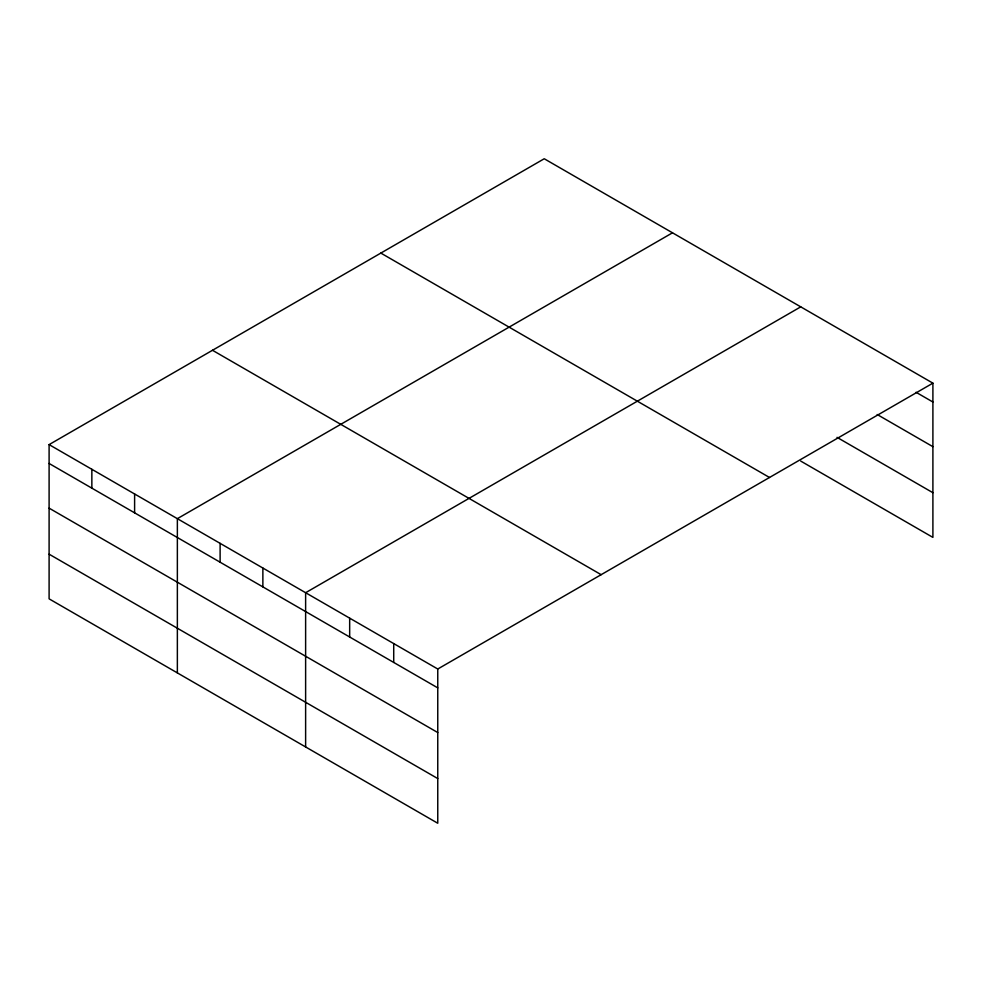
<?xml version="1.0" encoding="UTF-8"?>
<svg xmlns="http://www.w3.org/2000/svg" width="982" height="982" viewBox="0 0 982 982"><rect width="100%" height="100%" fill="white"/><g stroke="black" fill="none" stroke-linecap="round" stroke-linejoin="round"><path stroke-width="1.47" d="M932.9 383.152L544.237 158.753L49.1 444.613L49.1 598.848L437.763 823.247L437.763 669.012L932.9 383.152L932.9 537.387L800.747 461.086M672.498 232.808L177.361 518.668L177.361 672.903M800.747 306.85L305.623 592.723L305.623 746.946M916.059 392.284L932.9 402.006M877.196 414.514L932.9 446.675M837.032 437.358L932.9 492.706M380.844 253.086L769.507 477.485M212.493 350.279L601.156 574.679M49.1 444.613L437.763 669.012M49.1 463.467L437.763 687.866M49.1 508.148L437.763 732.547M49.1 554.179L437.763 778.566M393.721 643.578L393.721 662.433M349.666 618.144L349.666 636.999M262.869 568.038L262.869 586.892M220.115 543.353L220.115 562.207M134.608 493.983L134.608 512.837M91.854 469.298L91.854 488.152"/></g></svg>
